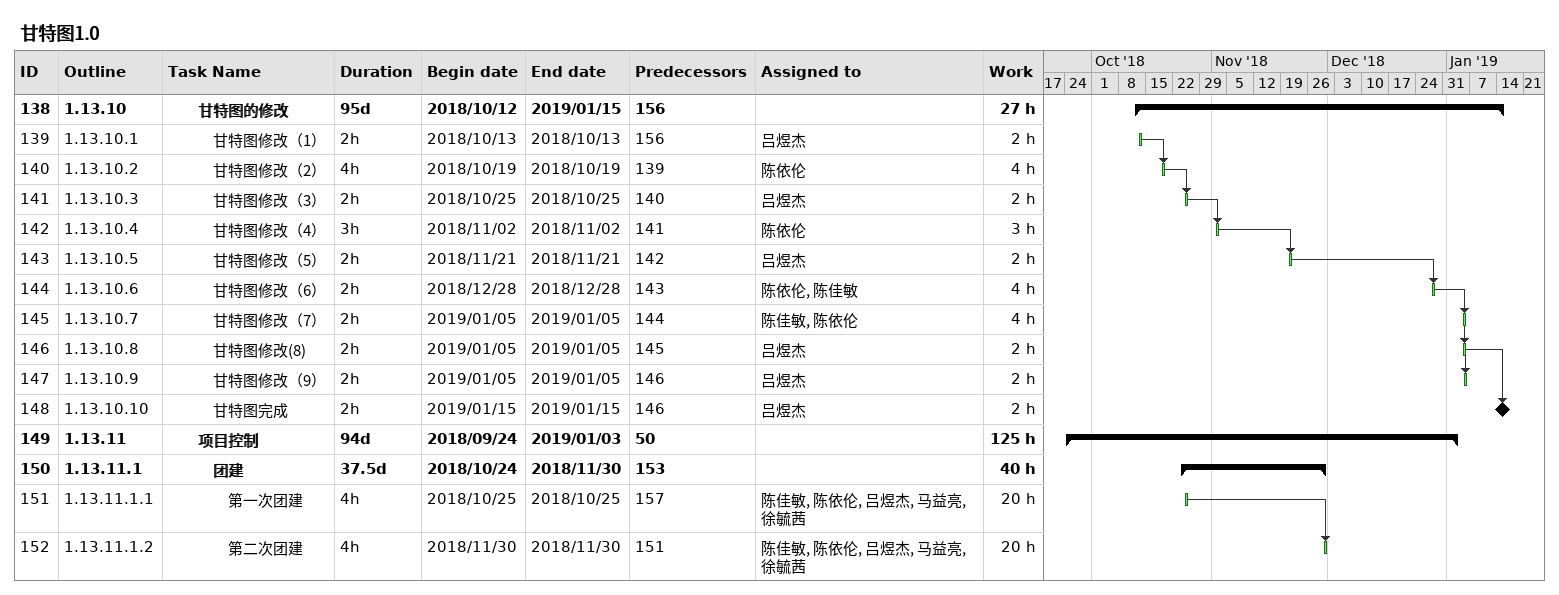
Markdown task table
甘特图1.0

| ID | WBS | Task | Duration | Start | Finish | Predecessors | Resources | Work (h) |
|---|---|---|---|---|---|---|---|---|
| 138 | 1.13.10 | **甘特图的修改** | 95d | 2018-10-12 | 2019-01-15 | 156 |  | 27 |
| 139 | 1.13.10.1 | 甘特图修改（1） | 2h | 2018-10-13 | 2018-10-13 | 156 | 吕煜杰 | 2 |
| 140 | 1.13.10.2 | 甘特图修改（2） | 4h | 2018-10-19 | 2018-10-19 | 139 | 陈依伦 | 4 |
| 141 | 1.13.10.3 | 甘特图修改（3） | 2h | 2018-10-25 | 2018-10-25 | 140 | 吕煜杰 | 2 |
| 142 | 1.13.10.4 | 甘特图修改（4） | 3h | 2018-11-02 | 2018-11-02 | 141 | 陈依伦 | 3 |
| 143 | 1.13.10.5 | 甘特图修改（5） | 2h | 2018-11-21 | 2018-11-21 | 142 | 吕煜杰 | 2 |
| 144 | 1.13.10.6 | 甘特图修改（6） | 2h | 2018-12-28 | 2018-12-28 | 143 | 陈依伦, 陈佳敏 | 4 |
| 145 | 1.13.10.7 | 甘特图修改（7） | 2h | 2019-01-05 | 2019-01-05 | 144 | 陈佳敏, 陈依伦 | 4 |
| 146 | 1.13.10.8 | 甘特图修改(8) | 2h | 2019-01-05 | 2019-01-05 | 145 | 吕煜杰 | 2 |
| 147 | 1.13.10.9 | 甘特图修改（9） | 2h | 2019-01-05 | 2019-01-05 | 146 | 吕煜杰 | 2 |
| 148 | 1.13.10.10 | 甘特图完成 | 2h | 2019-01-15 | 2019-01-15 | 146 | 吕煜杰 | 2 |
| 149 | 1.13.11 | **项目控制** | 94d | 2018-09-24 | 2019-01-03 | 50 |  | 125 |
| 150 | 1.13.11.1 | **团建** | 37.5d | 2018-10-24 | 2018-11-30 | 153 |  | 40 |
| 151 | 1.13.11.1.1 | 第一次团建 | 4h | 2018-10-25 | 2018-10-25 | 157 | 陈佳敏, 陈依伦, 吕煜杰, 马益亮, 徐毓茜 | 20 |
| 152 | 1.13.11.1.2 | 第二次团建 | 4h | 2018-11-30 | 2018-11-30 | 151 | 陈佳敏, 陈依伦, 吕煜杰, 马益亮, 徐毓茜 | 20 |
